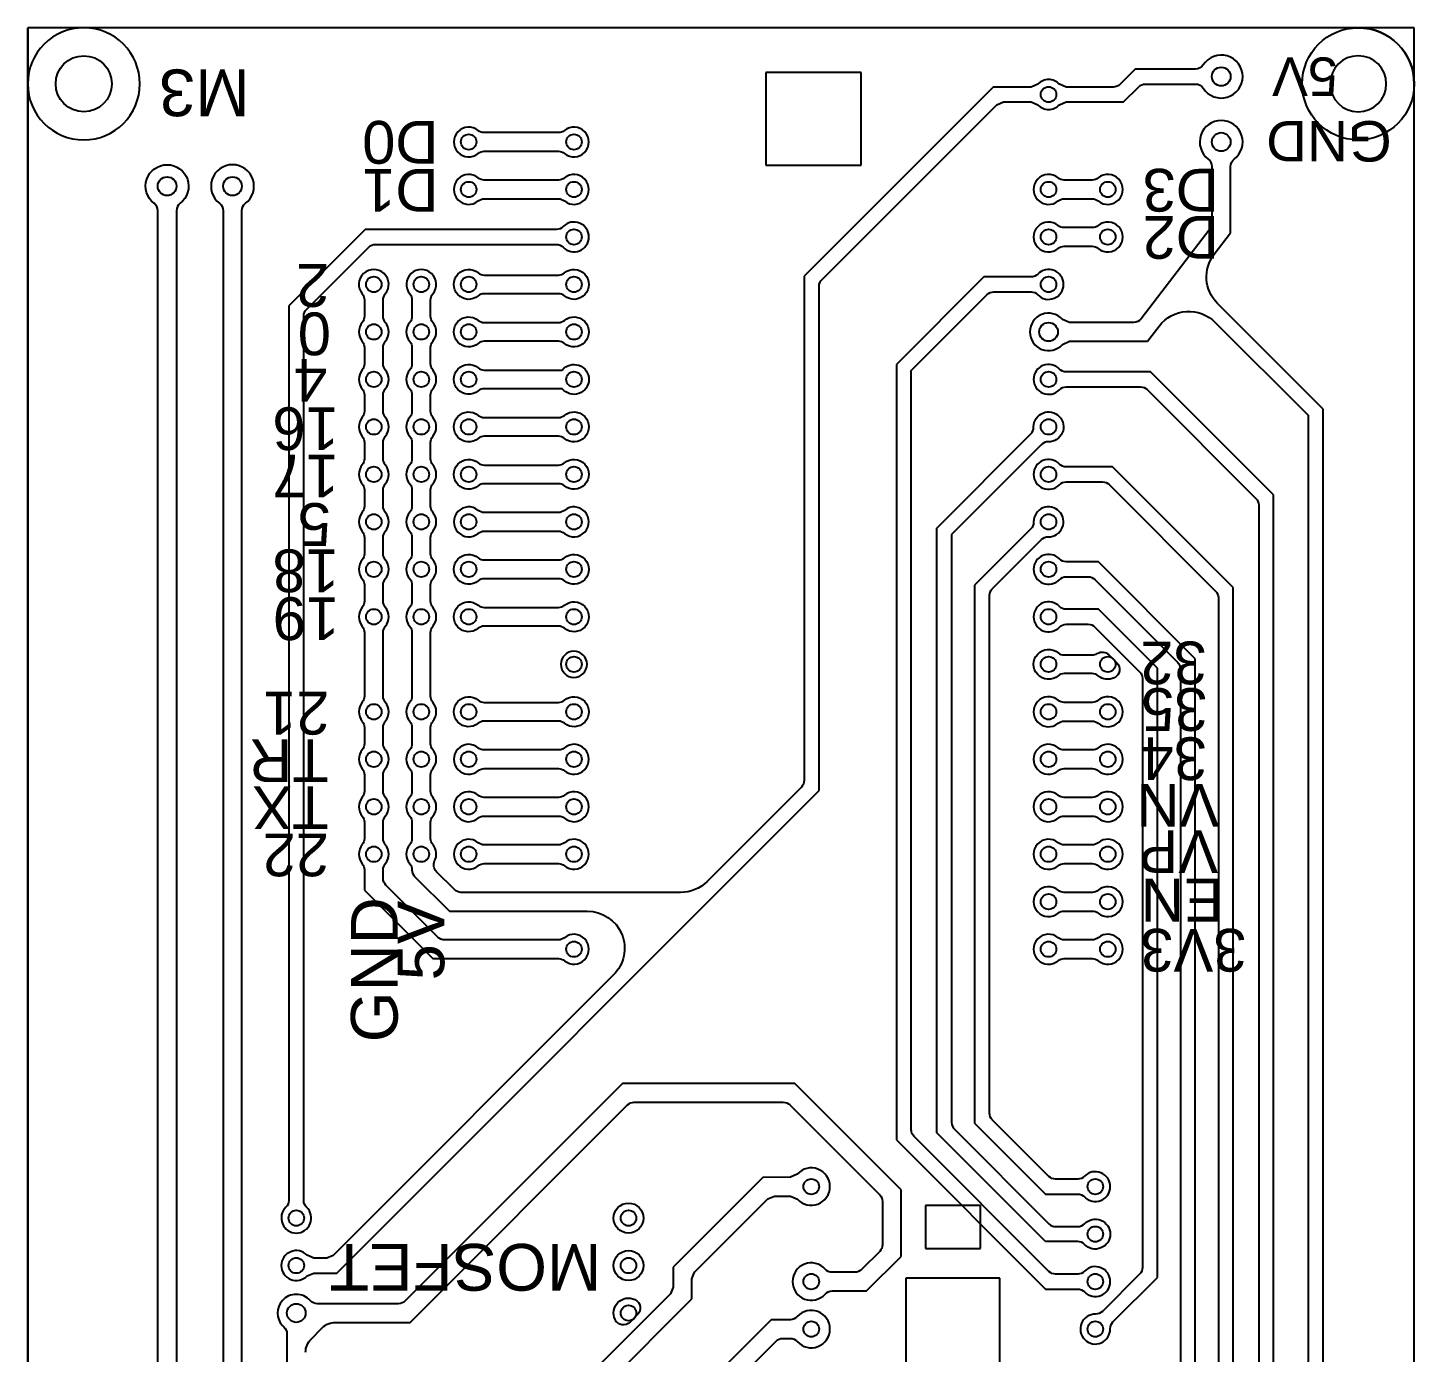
# Model space of a CAD drawing. Extents: x -87 to 75, y -128 to -16.
# Drawn here: x -86.6 to -12.4, y -86.9 to -16 of the extents above; entities that cross this region are included whole.
import ezdxf

# ---------------------------------------------------------------- set-up
doc = ezdxf.new("R2010")
doc.units = 0
for name, color, linetype in [('MOSFET', 7, 'CONTINUOUS'), ('MOSFET$MASK', 7, 'CONTINUOUS'), ('MOSFET$TRACES', 7, 'CONTINUOUS')]:
    doc.layers.add(name, color=color, linetype=linetype)
doc.styles.add('DEFAULT', font='arial.ttf')

msp = doc.modelspace()

# ---------------------------------------------------------------- linework, layer by layer
at = {"layer": 'MOSFET'}
for p, q in [((-86.6, -111), (-86.6, -16)), ((-12.4, -16), (-86.6, -16)), ((-86.6, -16), (-86.6, -111)), ((-15.4, -16), (-83.6, -16)), ((-12.4, -111), (-12.4, -16)), ((-86.6, -19), (-86.6, -108)), ((-12.4, -108), (-12.4, -19))]:
    msp.add_line(p, q, dxfattribs=at)
at = {"layer": 'MOSFET', "extrusion": (0, 0, -1)}
msp.add_circle((83.6, -19), 3, dxfattribs=at)
at = {"layer": 'MOSFET'}
msp.add_circle((-15.4, -19), 3, dxfattribs=at)
for centre, start, end in [((-83.6, -19), 90, 180), ((-15.4, -19), 0, 90)]:
    msp.add_arc(centre, 3, start, end, dxfattribs=at)
at = {"layer": 'MOSFET$MASK'}
for p, q in [((-42.003, -18.402), (-47.101, -18.402)), ((-47.101, -18.402), (-47.101, -23.355)), ((-42.003, -23.355), (-42.003, -18.402)), ((-47.101, -23.355), (-42.003, -23.355)), ((-35.615, -79.004), (-38.563, -79.004)), ((-38.563, -79.004), (-38.563, -81.297)), ((-35.615, -81.297), (-35.615, -79.004)), ((-38.563, -81.297), (-35.615, -81.297)), ((-34.576, -82.896), (-39.602, -82.896)), ((-39.602, -82.896), (-39.602, -89.489)), ((-34.576, -89.489), (-34.576, -82.896))]:
    msp.add_line(p, q, dxfattribs=at)
at = {"layer": 'MOSFET$TRACES'}
for p, q in [((-27.329, -18.21), (-28.142, -19.024)), ((-24.114, -18.21), (-27.329, -18.21)), ((-34.93, -19.17), (-45.053, -29.293)), ((-32.908, -19.17), (-34.93, -19.17)), ((-32.547, -19.016), (-32.908, -19.17)), ((-31.032, -19.17), (-31.393, -19.016)), ((-28.496, -19.17), (-31.032, -19.17)), ((-27.957, -19.97), (-27.144, -19.156)), ((-26.79, -19.01), (-24.114, -19.01)), ((-34.745, -20.116), (-34.391, -19.97)), ((-34.391, -19.97), (-32.908, -19.97)), ((-32.908, -19.97), (-32.547, -20.124)), ((-31.393, -20.124), (-31.032, -19.97)), ((-31.032, -19.97), (-27.957, -19.97)), ((-44.105, -29.476), (-34.745, -20.116)), ((-58.201, -21.61), (-62.169, -21.61)), ((-62.169, -22.61), (-58.201, -22.61)), ((-23.231, -23.422), (-23.231, -26.469)), ((-22.231, -26.979), (-22.231, -23.422)), ((-58.201, -24.15), (-62.169, -24.15)), ((-29.631, -24.15), (-31.139, -24.15)), ((-62.169, -25.15), (-58.201, -25.15)), ((-31.139, -25.15), (-29.631, -25.15)), ((-79.642, -97.33), (-79.642, -25.787)), ((-78.642, -25.787), (-78.642, -97.336)), ((-76.142, -25.787), (-76.142, -31)), ((-75.142, -31), (-75.142, -25.787)), ((-29.631, -26.69), (-31.139, -26.69)), ((-23.231, -26.469), (-23.334, -26.774)), ((-68.537, -26.79), (-72.629, -30.882)), ((-58.308, -26.79), (-68.537, -26.79)), ((-23.334, -26.774), (-27.018, -31.574)), ((-23.103, -28.115), (-22.231, -26.979)), ((-71.683, -31.067), (-68.352, -27.736)), ((-67.998, -27.59), (-58.308, -27.59)), ((-31.139, -27.69), (-29.631, -27.69)), ((-62.169, -29.23), (-58.201, -29.23)), ((-45.053, -29.293), (-45.053, -56.264)), ((-35.438, -29.33), (-40.117, -34.009)), ((-32.908, -29.33), (-35.438, -29.33)), ((-58.201, -30.23), (-62.169, -30.23)), ((-44.251, -56.801), (-44.251, -29.83)), ((-39.317, -34.341), (-35.253, -30.276)), ((-34.899, -30.13), (-32.908, -30.13)), ((-76.142, -31), (-76.142, -97.333)), ((-75.142, -97.333), (-75.142, -31)), ((-72.629, -30.882), (-72.629, -78.735)), ((-68.58, -30.561), (-68.58, -31.439)), ((-67.58, -31.439), (-67.58, -30.561)), ((-66.04, -30.561), (-66.04, -31.439)), ((-65.04, -31.439), (-65.04, -30.561)), ((-17.28, -36.397), (-22.93, -30.747)), ((-71.829, -78.735), (-71.829, -31.421)), ((-62.169, -31.77), (-58.201, -31.77)), ((-30.852, -31.77), (-31.225, -31.603)), ((-27.415, -31.77), (-30.852, -31.77)), ((-23.05, -31.759), (-18.08, -36.728)), ((-26.675, -32.77), (-26.05, -31.955)), ((-68.58, -33.101), (-68.58, -33.979)), ((-67.58, -33.979), (-67.58, -33.101)), ((-66.04, -33.101), (-66.04, -33.979)), ((-65.04, -33.979), (-65.04, -33.101)), ((-58.201, -32.77), (-62.169, -32.77)), ((-31.225, -32.937), (-30.852, -32.77)), ((-30.852, -32.77), (-26.675, -32.77)), ((-40.117, -34.009), (-40.117, -75.489)), ((-62.169, -34.31), (-57.995, -34.31)), ((-39.317, -74.95), (-39.317, -34.341)), ((-26.51, -34.41), (-31.032, -34.41)), ((-19.926, -40.994), (-26.51, -34.41)), ((-57.995, -35.31), (-62.169, -35.31)), ((-31.032, -35.21), (-27.049, -35.21)), ((-26.695, -35.356), (-20.873, -41.179)), ((-68.58, -35.641), (-68.58, -36.519)), ((-67.58, -36.519), (-67.58, -35.641)), ((-66.04, -35.641), (-66.04, -36.519)), ((-65.04, -36.519), (-65.04, -35.641)), ((-62.169, -36.85), (-58.201, -36.85)), ((-18.08, -36.728), (-18.08, -101.272)), ((-17.28, -101.604), (-17.28, -36.397)), ((-37.958, -42.772), (-32.916, -37.73)), ((-68.58, -38.181), (-68.58, -39.059)), ((-67.58, -39.059), (-67.58, -38.181)), ((-66.04, -38.181), (-66.04, -39.059)), ((-65.04, -39.059), (-65.04, -38.181)), ((-58.201, -37.85), (-62.169, -37.85)), ((-32.351, -38.296), (-37.158, -43.104)), ((-62.169, -39.39), (-58.201, -39.39)), ((-28.542, -39.49), (-31.032, -39.49)), ((-22.085, -45.947), (-28.542, -39.49)), ((-68.58, -40.721), (-68.58, -41.599)), ((-67.58, -41.599), (-67.58, -40.721)), ((-66.04, -40.721), (-66.04, -41.599)), ((-65.04, -41.599), (-65.04, -40.721)), ((-58.201, -40.39), (-62.169, -40.39)), ((-31.032, -40.29), (-29.081, -40.29)), ((-28.727, -40.436), (-23.032, -46.132)), ((-20.726, -41.533), (-20.726, -93.238)), ((-19.926, -93.777), (-19.926, -40.994)), ((-58.201, -41.93), (-62.169, -41.93)), ((-62.169, -42.93), (-58.201, -42.93)), ((-37.958, -75.108), (-37.958, -42.772)), ((-32.916, -42.811), (-35.926, -45.82)), ((-68.58, -43.261), (-68.58, -44.139)), ((-67.58, -44.139), (-67.58, -43.261)), ((-66.04, -43.261), (-66.04, -44.139)), ((-65.04, -44.139), (-65.04, -43.261)), ((-37.158, -43.104), (-37.158, -74.569)), ((-34.98, -46.005), (-32.351, -43.376)), ((-62.169, -44.47), (-58.201, -44.47)), ((-29.304, -44.57), (-31.032, -44.57)), ((-24.117, -49.757), (-29.304, -44.57)), ((-68.58, -45.801), (-68.58, -46.679)), ((-67.58, -46.679), (-67.58, -45.801)), ((-66.04, -45.801), (-66.04, -46.679)), ((-65.04, -46.679), (-65.04, -45.801)), ((-58.201, -45.47), (-62.169, -45.47)), ((-35.926, -45.82), (-35.926, -74.6)), ((-31.032, -45.37), (-29.843, -45.37)), ((-29.489, -45.516), (-25.064, -49.942)), ((-22.085, -90.348), (-22.085, -45.947)), ((-35.126, -74.061), (-35.126, -46.359)), ((-22.885, -46.486), (-22.885, -89.809)), ((-62.169, -47.01), (-58.201, -47.01)), ((-29.304, -47.11), (-31.032, -47.11)), ((-26.149, -50.265), (-29.304, -47.11)), ((-58.201, -48.01), (-62.169, -48.01)), ((-31.032, -47.91), (-29.843, -47.91)), ((-29.489, -48.056), (-27.096, -50.45)), ((-68.58, -48.341), (-68.58, -51.759)), ((-67.58, -51.759), (-67.58, -48.341)), ((-66.04, -48.341), (-66.04, -51.759)), ((-65.04, -51.759), (-65.04, -48.341)), ((-31.139, -49.55), (-29.631, -49.55)), ((-28.743, -49.542), (-28.317, -49.967)), ((-26.149, -82.855), (-26.149, -50.265)), ((-24.917, -50.296), (-24.917, -87.904)), ((-24.117, -88.443), (-24.117, -49.757)), ((-29.631, -50.55), (-31.139, -50.55)), ((-26.949, -50.804), (-26.949, -82.316)), ((-62.169, -52.09), (-58.201, -52.09)), ((-29.631, -52.09), (-31.139, -52.09)), ((-68.58, -53.421), (-68.58, -54.299)), ((-67.58, -54.299), (-67.58, -53.421)), ((-66.04, -53.421), (-66.04, -54.299)), ((-65.04, -54.299), (-65.04, -53.421)), ((-58.201, -53.09), (-62.169, -53.09)), ((-31.139, -53.09), (-29.631, -53.09)), ((-58.201, -54.63), (-62.169, -54.63)), ((-29.631, -54.63), (-31.139, -54.63)), ((-62.169, -55.63), (-58.201, -55.63)), ((-31.139, -55.63), (-29.631, -55.63)), ((-68.58, -55.961), (-68.58, -56.839)), ((-67.58, -56.839), (-67.58, -55.961)), ((-66.04, -55.961), (-66.04, -56.839)), ((-65.04, -56.839), (-65.04, -55.961)), ((-70.063, -82.613), (-44.251, -56.801)), ((-45.199, -56.618), (-50.246, -61.664)), ((-58.201, -57.17), (-62.169, -57.17)), ((-29.631, -57.17), (-31.139, -57.17)), ((-68.58, -58.501), (-68.58, -59.379)), ((-67.58, -59.379), (-67.58, -58.501)), ((-66.04, -58.501), (-66.04, -59.379)), ((-65.04, -59.379), (-65.04, -58.501)), ((-62.169, -58.17), (-58.201, -58.17)), ((-31.139, -58.17), (-29.631, -58.17)), ((-58.201, -59.71), (-62.169, -59.71)), ((-29.631, -59.71), (-31.139, -59.71)), ((-62.169, -60.71), (-58.201, -60.71)), ((-31.139, -60.71), (-29.631, -60.71)), ((-68.58, -61.041), (-68.58, -62.127)), ((-67.58, -61.506), (-67.58, -61.041)), ((-65.894, -61.394), (-64.037, -63.25)), ((-63.769, -62.104), (-64.73, -61.143)), ((-68.58, -62.127), (-64.917, -65.79)), ((-64.649, -64.644), (-67.434, -61.859)), ((-51.66, -62.25), (-63.416, -62.25)), ((-29.631, -62.25), (-31.139, -62.25)), ((-64.037, -63.25), (-56.66, -63.25)), ((-31.139, -63.25), (-29.631, -63.25)), ((-58.201, -64.79), (-64.296, -64.79)), ((-29.631, -64.79), (-31.139, -64.79)), ((-64.917, -65.79), (-58.201, -65.79)), ((-31.139, -65.79), (-29.631, -65.79)), ((-55.246, -66.664), (-70.248, -81.667)), ((-54.766, -72.472), (-66.4, -84.107)), ((-45.549, -72.472), (-54.766, -72.472)), ((-39.861, -78.161), (-45.549, -72.472)), ((-66.132, -85.253), (-54.498, -73.619)), ((-54.144, -73.472), (-46.17, -73.472)), ((-45.817, -73.619), (-41.007, -78.429)), ((-37.012, -74.923), (-31.951, -79.984)), ((-35.926, -74.6), (-32.136, -78.39)), ((-31.951, -77.444), (-34.98, -74.415)), ((-40.117, -75.489), (-32.136, -83.47)), ((-31.951, -82.524), (-39.171, -75.304)), ((-32.136, -80.93), (-37.958, -75.108)), ((-47.258, -77.494), (-52.058, -82.293)), ((-45.789, -77.492), (-47.258, -77.494)), ((-45.416, -77.325), (-45.789, -77.492)), ((-30.408, -77.59), (-31.597, -77.59)), ((-50.911, -82.561), (-46.99, -78.64)), ((-46.99, -78.64), (-46.637, -78.493)), ((-46.637, -78.493), (-45.787, -78.492)), ((-45.787, -78.492), (-45.414, -78.658)), ((-39.861, -81.725), (-39.861, -78.161)), ((-32.136, -78.39), (-30.408, -78.39)), ((-40.861, -78.782), (-40.861, -81.103)), ((-31.597, -80.13), (-30.408, -80.13)), ((-41.007, -81.457), (-41.974, -82.424)), ((-30.408, -80.93), (-32.136, -80.93)), ((-71.291, -81.813), (-71.652, -81.659)), ((-70.602, -81.813), (-71.291, -81.813)), ((-70.248, -81.667), (-70.602, -81.813)), ((-52.058, -82.293), (-52.057, -83.367)), ((-41.706, -83.57), (-39.861, -81.725)), ((-71.652, -82.767), (-71.291, -82.613)), ((-71.291, -82.613), (-70.063, -82.613)), ((-51.057, -82.915), (-50.911, -82.561)), ((-51.056, -83.988), (-51.057, -82.915)), ((-42.327, -82.57), (-43.552, -82.57)), ((-30.408, -82.67), (-31.597, -82.67)), ((-27.096, -82.67), (-29.09, -84.664)), ((-28.524, -85.23), (-26.149, -82.855)), ((-52.203, -83.721), (-63.839, -95.357)), ((-52.057, -83.367), (-52.203, -83.721)), ((-43.552, -83.57), (-41.706, -83.57)), ((-32.136, -83.47), (-30.408, -83.47)), ((-66.754, -84.253), (-71.111, -84.253)), ((-62.693, -95.625), (-51.056, -83.988)), ((-70.132, -85.253), (-66.132, -85.253)), ((-53.966, -84.836), (-54.366, -85.236)), ((-46.817, -85.11), (-50.488, -88.781)), ((-45.788, -85.11), (-46.817, -85.11)), ((-72.974, -85.42), (-72.896, -85.498)), ((-72.729, -85.871), (-72.729, -87.96)), ((-71.436, -86.143), (-70.839, -85.546)), ((-49.488, -89.195), (-46.549, -86.257)), ((-46.196, -86.11), (-45.788, -86.11))]:
    msp.add_line(p, q, dxfattribs=at)
for centre, radius in [((-83.6, -19), 1.5), ((-22.731, -18.61), 0.5), ((-31.97, -19.57), 0.415), ((-63, -22.11), 0.415), ((-57.37, -22.11), 0.415), ((-22.731, -22.11), 0.5), ((-79.142, -24.475), 0.5), ((-75.642, -24.475), 0.5), ((-63, -24.65), 0.415), ((-57.37, -24.65), 0.415), ((-31.97, -24.65), 0.415), ((-28.8, -24.65), 0.415), ((-57.37, -27.19), 0.415), ((-31.97, -27.19), 0.415), ((-28.8, -27.19), 0.415), ((-68.08, -29.73), 0.415), ((-65.54, -29.73), 0.415), ((-63, -29.73), 0.415), ((-57.37, -29.73), 0.415), ((-31.97, -29.73), 0.415), ((-68.08, -32.27), 0.415), ((-65.54, -32.27), 0.415), ((-63, -32.27), 0.415), ((-57.37, -32.27), 0.415), ((-31.97, -32.27), 0.5), ((-68.08, -34.81), 0.415), ((-65.54, -34.81), 0.415), ((-63, -34.81), 0.415), ((-57.37, -34.81), 0.415), ((-31.97, -34.81), 0.415), ((-68.08, -37.35), 0.415), ((-65.54, -37.35), 0.415), ((-63, -37.35), 0.415), ((-57.37, -37.35), 0.415), ((-31.97, -37.35), 0.415), ((-68.08, -39.89), 0.415), ((-65.54, -39.89), 0.415), ((-63, -39.89), 0.415), ((-57.37, -39.89), 0.415), ((-31.97, -39.89), 0.415), ((-68.08, -42.43), 0.415), ((-65.54, -42.43), 0.415), ((-63, -42.43), 0.415), ((-57.37, -42.43), 0.415), ((-31.97, -42.43), 0.415), ((-68.08, -44.97), 0.415), ((-65.54, -44.97), 0.415), ((-63, -44.97), 0.415), ((-57.37, -44.97), 0.415), ((-31.97, -44.97), 0.415), ((-68.08, -47.51), 0.415), ((-65.54, -47.51), 0.415), ((-63, -47.51), 0.415), ((-57.37, -47.51), 0.415), ((-31.97, -47.51), 0.415), ((-57.37, -50.05), 0.415), ((-57.37, -50.05), 0.415), ((-31.97, -50.05), 0.415), ((-28.8, -50.05), 0.415), ((-68.08, -52.59), 0.415), ((-65.54, -52.59), 0.415), ((-63, -52.59), 0.415), ((-57.37, -52.59), 0.415), ((-31.97, -52.59), 0.415), ((-28.8, -52.59), 0.415), ((-68.08, -55.13), 0.415), ((-65.54, -55.13), 0.415), ((-63, -55.13), 0.415), ((-57.37, -55.13), 0.415), ((-31.97, -55.13), 0.415), ((-28.8, -55.13), 0.415), ((-68.08, -57.67), 0.415), ((-65.54, -57.67), 0.415), ((-63, -57.67), 0.415), ((-57.37, -57.67), 0.415), ((-31.97, -57.67), 0.415), ((-28.8, -57.67), 0.415), ((-68.08, -60.21), 0.415), ((-65.54, -60.21), 0.415), ((-63, -60.21), 0.415), ((-57.37, -60.21), 0.415), ((-31.97, -60.21), 0.415), ((-28.8, -60.21), 0.415), ((-31.97, -62.75), 0.415), ((-28.8, -62.75), 0.415), ((-57.37, -65.29), 0.415), ((-31.97, -65.29), 0.415), ((-28.8, -65.29), 0.415), ((-44.67, -77.99), 0.415), ((-29.47, -77.99), 0.415), ((-72.229, -79.673), 0.415), ((-54.449, -79.673), 0.8), ((-54.449, -79.673), 0.415), ((-29.47, -80.53), 0.415), ((-54.449, -82.213), 0.8), ((-72.229, -82.213), 0.415), ((-54.449, -82.213), 0.415), ((-44.67, -83.07), 0.415), ((-29.47, -83.07), 0.415), ((-72.229, -84.753), 0.5), ((-54.449, -84.753), 0.415), ((-44.67, -85.61), 0.415), ((-29.47, -85.61), 0.415)]:
    msp.add_circle(centre, radius, dxfattribs=at)
at = {"layer": 'MOSFET$TRACES', "extrusion": (0, 0, -1)}
for centre, radius in [((15.4, -19), 1.5), ((57.37, -50.05), 0.7)]:
    msp.add_circle(centre, radius, dxfattribs=at)
at = {"layer": 'MOSFET$TRACES'}
for centre, radius, start, end in [((-22.731, -18.61), 1.15, 213.05573, 146.94427), ((-31.97, -19.57), 0.8, 43.81306, 136.18694), ((-31.97, -19.57), 0.8, 223.81306, 316.18694), ((-63, -22.11), 0.8, 50.28486, 309.71514), ((-57.37, -22.11), 0.8, 230.28486, 129.71514), ((-22.731, -22.11), 1.15, 307.3052, 232.6948), ((-75.642, -24.475), 1.15, 307.3052, 232.6948), ((-63, -24.65), 0.8, 50.28486, 309.71514), ((-57.37, -24.65), 0.8, 230.28486, 129.71514), ((-31.97, -24.65), 0.8, 50.28486, 309.71514), ((-28.8, -24.65), 0.8, 230.28486, 129.71514), ((-80.135, -25.784), 0.493, 359.60261, 53.09219), ((-78.142, -25.787), 0.5, 127.3052, 180), ((-57.37, -27.19), 0.8, 223.81306, 136.18694), ((-31.97, -27.19), 0.8, 50.28486, 309.71514), ((-28.8, -27.19), 0.8, 230.28486, 129.71514), ((-68.08, -29.73), 0.8, 320.28486, 219.71514), ((-65.54, -29.73), 0.8, 320.28486, 219.71514), ((-31.97, -29.73), 0.8, 223.81306, 136.18694), ((-62.169, -28.73), 0.5, 230.28486, 270), ((-58.201, -28.73), 0.5, 270, 309.71514), ((-62.169, -30.73), 0.5, 90, 129.71514), ((-58.201, -30.73), 0.5, 50.28486, 90), ((-68.08, -32.27), 0.8, 140.28486, 219.71514), ((-68.08, -32.27), 0.8, 320.28486, 39.71514), ((-65.54, -32.27), 0.8, 140.28486, 219.71514), ((-65.54, -32.27), 0.8, 320.28486, 39.71514), ((-62.169, -31.27), 0.5, 230.28486, 270), ((-58.201, -31.27), 0.5, 270, 309.71514), ((-31.97, -32.27), 1, 41.81031, 180), ((-31.97, -32.27), 1, 180, 318.18969), ((-62.169, -33.27), 0.5, 90, 129.71514), ((-58.201, -33.27), 0.5, 50.28486, 90), ((-31.97, -34.81), 0.8, 43.81306, 180), ((-68.08, -34.81), 0.8, 140.28486, 219.71514), ((-68.08, -34.81), 0.8, 320.28486, 39.71514), ((-65.54, -34.81), 0.8, 140.28486, 219.71514), ((-65.54, -34.81), 0.8, 320.28486, 39.71514), ((-62.169, -33.81), 0.5, 230.28486, 270), ((-31.97, -34.81), 0.8, 180, 316.18694), ((-62.169, -35.81), 0.5, 90, 129.71514), ((-68.08, -37.35), 0.8, 140.28486, 219.71514), ((-68.08, -37.35), 0.8, 320.28486, 39.71514), ((-65.54, -37.35), 0.8, 140.28486, 219.71514), ((-65.54, -37.35), 0.8, 320.28486, 39.71514), ((-62.169, -36.35), 0.5, 230.28486, 270), ((-58.201, -36.35), 0.5, 270, 309.71514), ((-33.27, -37.377), 0.5, 315, 1.18694), ((-62.169, -38.35), 0.5, 90, 129.71514), ((-58.201, -38.35), 0.5, 50.28486, 90), ((-31.997, -38.65), 0.5, 88.81306, 135), ((-62.169, -38.89), 0.5, 230.28486, 270), ((-58.201, -38.89), 0.5, 270, 309.71514), ((-31.97, -39.89), 0.8, 43.81306, 316.18694), ((-68.08, -39.89), 0.8, 140.28486, 219.71514), ((-68.08, -39.89), 0.8, 320.28486, 39.71514), ((-65.54, -39.89), 0.8, 140.28486, 219.71514), ((-65.54, -39.89), 0.8, 320.28486, 39.71514), ((-62.169, -40.89), 0.5, 90, 129.71514), ((-58.201, -40.89), 0.5, 50.28486, 90), ((-68.08, -42.43), 0.8, 140.28486, 219.71514), ((-68.08, -42.43), 0.8, 320.28486, 39.71514), ((-65.54, -42.43), 0.8, 140.28486, 219.71514), ((-65.54, -42.43), 0.8, 320.28486, 39.71514), ((-63, -42.43), 0.8, 50.28486, 309.71514), ((-57.37, -42.43), 0.8, 230.28486, 129.71514), ((-31.97, -42.43), 0.8, 268.81306, 180), ((-31.97, -42.43), 0.8, 180, 181.18694), ((-68.08, -44.97), 0.8, 140.28486, 219.71514), ((-68.08, -44.97), 0.8, 320.28486, 39.71514), ((-65.54, -44.97), 0.8, 140.28486, 219.71514), ((-65.54, -44.97), 0.8, 320.28486, 39.71514), ((-62.169, -43.97), 0.5, 230.28486, 270), ((-58.201, -43.97), 0.5, 270, 309.71514), ((-31.97, -44.97), 0.8, 43.81306, 316.18694), ((-62.169, -45.97), 0.5, 90, 129.71514), ((-58.201, -45.97), 0.5, 50.28486, 90), ((-31.97, -47.51), 0.8, 43.81306, 180), ((-68.08, -47.51), 0.8, 140.28486, 219.71514), ((-68.08, -47.51), 0.8, 320.28486, 39.71514), ((-65.54, -47.51), 0.8, 140.28486, 219.71514), ((-65.54, -47.51), 0.8, 320.28486, 39.71514), ((-62.169, -46.51), 0.5, 230.28486, 270), ((-58.201, -46.51), 0.5, 270, 309.71514), ((-62.169, -48.51), 0.5, 90, 129.71514), ((-58.201, -48.51), 0.5, 50.28486, 90), ((-31.97, -47.51), 0.8, 180, 316.18694), ((-31.139, -49.05), 0.5, 230.28486, 270), ((-29.631, -49.05), 0.5, 270, 302.30625), ((-31.139, -51.05), 0.5, 90, 129.71514), ((-29.631, -51.05), 0.5, 50.28486, 90), ((-31.97, -52.59), 0.8, 50.28486, 309.71514), ((-28.8, -52.59), 0.8, 230.28486, 129.71514), ((-68.08, -52.59), 0.8, 140.28486, 219.71514), ((-68.08, -52.59), 0.8, 320.28486, 39.71514), ((-65.54, -52.59), 0.8, 140.28486, 219.71514), ((-65.54, -52.59), 0.8, 320.28486, 39.71514), ((-62.169, -51.59), 0.5, 230.28486, 270), ((-58.201, -51.59), 0.5, 270, 309.71514), ((-62.169, -53.59), 0.5, 90, 129.71514), ((-58.201, -53.59), 0.5, 50.28486, 90), ((-68.08, -55.13), 0.8, 140.28486, 219.71514), ((-68.08, -55.13), 0.8, 320.28486, 39.71514), ((-65.54, -55.13), 0.8, 140.28486, 219.71514), ((-65.54, -55.13), 0.8, 320.28486, 39.71514), ((-63, -55.13), 0.8, 50.28486, 309.71514), ((-57.37, -55.13), 0.8, 230.28486, 129.71514), ((-31.97, -55.13), 0.8, 50.28486, 309.71514), ((-28.8, -55.13), 0.8, 230.28486, 129.71514), ((-63, -57.67), 0.8, 50.28486, 309.71514), ((-57.37, -57.67), 0.8, 230.28486, 129.71514), ((-31.97, -57.67), 0.8, 50.28486, 309.71514), ((-28.8, -57.67), 0.8, 230.28486, 129.71514), ((-68.08, -57.67), 0.8, 140.28486, 219.71514), ((-68.08, -57.67), 0.8, 320.28486, 39.71514), ((-65.54, -57.67), 0.8, 140.28486, 219.71514), ((-65.54, -57.67), 0.8, 320.28486, 39.71514), ((-68.08, -60.21), 0.8, 140.28486, 219.71514), ((-68.08, -60.21), 0.8, 320.28486, 39.71514), ((-65.54, -60.21), 0.8, 140.28486, 219.69534), ((-65.54, -60.21), 0.8, 333.52555, 39.71514), ((-63, -60.21), 0.8, 50.28486, 309.71514), ((-57.37, -60.21), 0.8, 230.28486, 129.71514), ((-31.97, -60.21), 0.8, 50.28486, 309.71514), ((-28.8, -60.21), 0.8, 230.28486, 129.71514), ((-65.539, -61.039), 0.501, 180.07938, 225), ((-31.97, -62.75), 0.8, 50.28486, 309.71514), ((-28.8, -62.75), 0.8, 230.28486, 129.71514), ((-57.37, -65.29), 0.8, 230.28486, 129.71514), ((-31.97, -65.29), 0.8, 50.28486, 309.71514), ((-28.8, -65.29), 0.8, 230.28486, 129.71514), ((-36.658, -74.569), 0.5, 180, 225), ((-44.67, -77.99), 1, 221.89998, 138.27935), ((-29.47, -77.99), 0.8, 223.81306, 136.18694), ((-72.229, -79.673), 0.8, 133.81306, 46.18694), ((-31.597, -79.63), 0.5, 225, 270), ((-30.408, -79.63), 0.5, 270, 316.18694), ((-72.229, -82.213), 0.8, 43.81306, 316.18694), ((-30.408, -81.43), 0.5, 43.81306, 90), ((-44.67, -83.07), 1, 41.81031, 318.18969), ((-29.47, -83.07), 0.8, 223.81306, 136.18694), ((-72.229, -84.753), 1, 41.81031, 138.18969), ((-72.229, -84.753), 1, 138.18969, 221.81031), ((-44.67, -85.61), 1, 221.81031, 138.18969), ((-29.47, -85.61), 0.8, 88.81306, 1.18694)]:
    msp.add_arc(centre, radius, start, end, dxfattribs=at)
at = {"layer": 'MOSFET$TRACES', "extrusion": (0, 0, -1)}
for centre, radius, start, end in [((24.114, -17.71), 0.5, 213.05573, 270), ((28.496, -18.67), 0.5, 225, 270), ((26.79, -19.51), 0.5, 45, 90), ((24.114, -19.51), 0.5, 90, 146.94427), ((62.169, -21.11), 0.5, 270, 309.71514), ((58.201, -21.11), 0.5, 230.28486, 270), ((62.169, -23.11), 0.5, 50.28486, 90), ((58.201, -23.11), 0.5, 90, 129.71514), ((79.142, -24.475), 1.15, 307.3052, 232.6948), ((23.731, -23.422), 0.5, 127.3052, 180), ((21.731, -23.422), 0.5, 0, 52.6948), ((62.169, -23.65), 0.5, 270, 309.71514), ((58.201, -23.65), 0.5, 230.28486, 270), ((31.139, -23.65), 0.5, 270, 309.71514), ((29.631, -23.65), 0.5, 230.28486, 270), ((62.169, -25.65), 0.5, 50.28486, 90), ((58.201, -25.65), 0.5, 90, 129.71514), ((31.139, -25.65), 0.5, 50.28486, 90), ((29.631, -25.65), 0.5, 90, 129.71514), ((76.642, -25.787), 0.5, 127.3052, 180), ((74.643, -25.787), 0.5, 359.97363, 52.72117), ((58.308, -26.29), 0.5, 223.81306, 270), ((31.139, -26.19), 0.5, 270, 309.71514), ((29.631, -26.19), 0.5, 230.28486, 270), ((67.998, -28.09), 0.5, 45, 90), ((58.308, -28.09), 0.5, 90, 136.18694), ((31.139, -28.19), 0.5, 50.28486, 90), ((29.631, -28.19), 0.5, 90, 129.71514), ((21.516, -29.332), 2, 315, 37.50414), ((63, -29.73), 0.8, 230.28486, 129.71514), ((57.37, -29.73), 0.8, 50.28486, 309.71514), ((43.751, -29.83), 0.5, 360, 45), ((32.908, -28.83), 0.5, 223.81306, 270), ((69.08, -30.561), 0.5, 140.28486, 180), ((67.08, -30.561), 0.5, 360, 39.71514), ((66.54, -30.561), 0.5, 140.28486, 180), ((64.54, -30.561), 0.5, 360, 39.71514), ((34.899, -30.63), 0.5, 45, 90), ((32.908, -30.63), 0.5, 90, 136.18694), ((71.329, -31.421), 0.5, 360, 45), ((24.464, -33.173), 2, 37.50414, 135), ((69.08, -31.439), 0.5, 180, 219.71514), ((67.08, -31.439), 0.5, 320.28486, 360), ((66.54, -31.439), 0.5, 180, 219.71514), ((64.54, -31.439), 0.5, 320.28486, 360), ((63, -32.27), 0.8, 230.28486, 129.71514), ((57.37, -32.27), 0.8, 50.28486, 309.71514), ((27.407, -31.286), 0.484, 216.56293, 270.94121), ((69.08, -33.101), 0.5, 140.28486, 180), ((67.08, -33.101), 0.5, 360, 39.71514), ((66.54, -33.101), 0.5, 140.28486, 180), ((64.54, -33.101), 0.5, 360, 39.71514), ((69.08, -33.979), 0.5, 180, 219.71514), ((67.08, -33.979), 0.5, 320.28486, 360), ((66.54, -33.979), 0.5, 180, 219.71514), ((64.54, -33.979), 0.5, 320.28486, 360), ((63, -34.81), 0.8, 230.28486, 129.71514), ((57.37, -34.81), 0.8, 38.68219, 321.31781), ((31.032, -33.91), 0.5, 270, 316.18694), ((69.08, -35.641), 0.5, 140.28486, 180), ((67.08, -35.641), 0.5, 360, 39.71514), ((66.54, -35.641), 0.5, 140.28486, 180), ((64.54, -35.641), 0.5, 360, 39.71514), ((31.032, -35.71), 0.5, 43.81306, 90), ((27.049, -35.71), 0.5, 90, 135), ((69.08, -36.519), 0.5, 180, 219.71514), ((67.08, -36.519), 0.5, 320.28486, 0), ((66.54, -36.519), 0.5, 180, 219.71514), ((64.54, -36.519), 0.5, 320.28486, 360), ((63, -37.35), 0.8, 230.28486, 129.71514), ((57.37, -37.35), 0.8, 50.28486, 309.71514), ((31.97, -37.35), 0.8, 360, 271.18694), ((31.97, -37.35), 0.8, 358.81306, 0), ((69.08, -38.181), 0.5, 140.28486, 180), ((67.08, -38.181), 0.5, 360, 39.71514), ((66.54, -38.181), 0.5, 140.28486, 180), ((64.54, -38.181), 0.5, 0, 39.71514), ((69.08, -39.059), 0.5, 180, 219.71514), ((67.08, -39.059), 0.5, 320.28486, 360), ((66.54, -39.059), 0.5, 180, 219.71514), ((64.54, -39.059), 0.5, 320.28486, 0), ((63, -39.89), 0.8, 230.28486, 129.71514), ((57.37, -39.89), 0.8, 50.28486, 309.71514), ((31.032, -38.99), 0.5, 270, 316.18694), ((69.08, -40.721), 0.5, 140.28486, 180), ((67.08, -40.721), 0.5, 0, 39.71514), ((66.54, -40.721), 0.5, 140.28486, 180), ((64.54, -40.721), 0.5, 360, 39.71514), ((31.032, -40.79), 0.5, 43.81306, 90), ((29.081, -40.79), 0.5, 90, 135), ((21.226, -41.533), 0.5, 135, 180), ((69.08, -41.599), 0.5, 180, 219.71514), ((67.08, -41.599), 0.5, 320.28486, 0), ((66.54, -41.599), 0.5, 180, 219.71514), ((64.54, -41.599), 0.5, 320.28486, 0), ((62.169, -41.43), 0.5, 270, 309.71514), ((58.201, -41.43), 0.5, 230.28486, 270), ((69.08, -43.261), 0.5, 140.28486, 180), ((67.08, -43.261), 0.5, 360, 39.71514), ((66.54, -43.261), 0.5, 140.28486, 180), ((64.54, -43.261), 0.5, 360, 39.71514), ((62.169, -43.43), 0.5, 50.28486, 90), ((58.201, -43.43), 0.5, 90, 129.71514), ((33.27, -42.457), 0.5, 178.81306, 225), ((31.997, -43.73), 0.5, 45, 91.18694), ((69.08, -44.139), 0.5, 180, 219.71514), ((67.08, -44.139), 0.5, 320.28486, 360), ((66.54, -44.139), 0.5, 180, 219.71514), ((64.54, -44.139), 0.5, 320.28486, 360), ((63, -44.97), 0.8, 230.28486, 129.71514), ((57.37, -44.97), 0.8, 50.28486, 309.71514), ((31.032, -44.07), 0.5, 270, 316.18694), ((69.08, -45.801), 0.5, 140.28486, 180), ((67.08, -45.801), 0.5, 360, 39.71514), ((66.54, -45.801), 0.5, 140.28486, 180), ((64.54, -45.801), 0.5, 360, 39.71514), ((31.032, -45.87), 0.5, 43.81306, 90), ((29.843, -45.87), 0.5, 90, 135), ((69.08, -46.679), 0.5, 180, 219.71514), ((67.08, -46.679), 0.5, 320.28486, 360), ((66.54, -46.679), 0.5, 180, 219.71514), ((64.54, -46.679), 0.5, 320.28486, 0), ((63, -47.51), 0.8, 230.28486, 129.71514), ((57.37, -47.51), 0.8, 50.28486, 309.71514), ((34.626, -46.359), 0.5, 0, 45), ((23.385, -46.486), 0.5, 135, 180), ((31.032, -46.61), 0.5, 270, 316.18694), ((69.08, -48.341), 0.5, 140.28486, 180), ((67.08, -48.341), 0.5, 360, 39.71514), ((66.54, -48.341), 0.5, 140.28486, 180), ((64.54, -48.341), 0.5, 360, 39.71514), ((31.032, -48.41), 0.5, 43.81306, 90), ((29.843, -48.41), 0.5, 90, 135), ((31.97, -50.05), 0.8, 230.28486, 129.71514), ((29.096, -49.895), 0.5, 57.69375, 135), ((28.671, -50.321), 0.5, 135, 244.47122), ((27.449, -50.804), 0.5, 135, 180), ((25.417, -50.296), 0.5, 135, 180), ((28.8, -50.05), 0.8, 244.47122, 309.71514), ((69.08, -51.759), 0.5, 180, 219.71514), ((67.08, -51.759), 0.5, 320.28486, 360), ((66.54, -51.759), 0.5, 180, 219.71514), ((64.54, -51.759), 0.5, 320.28486, 360), ((63, -52.59), 0.8, 230.28486, 129.71514), ((57.37, -52.59), 0.8, 50.28486, 309.71514), ((31.139, -51.59), 0.5, 270, 309.71514), ((29.631, -51.59), 0.5, 230.28486, 270), ((69.08, -53.421), 0.5, 140.28486, 180), ((67.08, -53.421), 0.5, 360, 39.71514), ((66.54, -53.421), 0.5, 140.28486, 180), ((64.54, -53.421), 0.5, 360, 39.71514), ((31.139, -53.59), 0.5, 50.28486, 90), ((29.631, -53.59), 0.5, 90, 129.71514), ((69.08, -54.299), 0.5, 180, 219.71514), ((67.08, -54.299), 0.5, 320.28486, 360), ((66.54, -54.299), 0.5, 180, 219.71514), ((64.54, -54.299), 0.5, 320.28486, 360), ((62.169, -54.13), 0.5, 270, 309.71514), ((58.201, -54.13), 0.5, 230.28486, 270), ((31.139, -54.13), 0.5, 270, 309.71514), ((29.631, -54.13), 0.5, 230.28486, 270), ((69.08, -55.961), 0.5, 140.28486, 180), ((67.08, -55.961), 0.5, 360, 39.71514), ((66.54, -55.961), 0.5, 140.28486, 180), ((64.54, -55.961), 0.5, 0, 39.71514), ((62.169, -56.13), 0.5, 50.28486, 90), ((58.201, -56.13), 0.5, 90, 129.71514), ((31.139, -56.13), 0.5, 50.28486, 90), ((29.631, -56.13), 0.5, 90, 129.71514), ((45.553, -56.264), 0.5, 180, 225), ((69.08, -56.839), 0.5, 180, 219.71514), ((67.08, -56.839), 0.5, 320.28486, 360), ((66.54, -56.839), 0.5, 180, 219.71514), ((64.54, -56.839), 0.5, 320.28486, 0), ((62.169, -56.67), 0.5, 270, 309.71514), ((58.201, -56.67), 0.5, 230.28486, 270), ((31.139, -56.67), 0.5, 270, 309.71514), ((29.631, -56.67), 0.5, 230.28486, 270), ((69.08, -58.501), 0.5, 140.28486, 180), ((67.08, -58.501), 0.5, 360, 39.71514), ((66.54, -58.501), 0.5, 140.28486, 180), ((64.54, -58.501), 0.5, 360, 39.71514), ((62.169, -58.67), 0.5, 50.28486, 90), ((58.201, -58.67), 0.5, 90, 129.71514), ((31.139, -58.67), 0.5, 50.28486, 90), ((29.631, -58.67), 0.5, 90, 129.71514), ((69.08, -59.379), 0.5, 180, 219.71514), ((67.08, -59.379), 0.5, 320.28486, 360), ((66.54, -59.379), 0.5, 180, 219.71514), ((64.54, -59.379), 0.5, 320.28486, 360), ((62.169, -59.21), 0.5, 270, 309.71514), ((58.201, -59.21), 0.5, 230.28486, 270), ((31.139, -59.21), 0.5, 270, 309.71514), ((29.631, -59.21), 0.5, 230.28486, 270), ((69.08, -61.041), 0.5, 140.28486, 180), ((67.08, -61.041), 0.5, 360, 39.71514), ((66.54, -61.04), 0.5, 140.30466, 179.97273), ((64.376, -60.79), 0.5, 315, 26.47445), ((62.169, -61.21), 0.5, 50.28486, 90), ((58.201, -61.21), 0.5, 90, 129.71514), ((31.139, -61.21), 0.5, 50.28486, 90), ((29.631, -61.21), 0.5, 90, 129.71514), ((67.08, -61.506), 0.5, 315, 360), ((63.416, -61.75), 0.5, 270, 315), ((51.633, -60.316), 1.935, 224.19698, 270.80302), ((31.139, -61.75), 0.5, 270, 309.71514), ((29.631, -61.75), 0.5, 230.28486, 270), ((56.66, -65.25), 2, 90, 225), ((31.139, -63.75), 0.5, 50.28486, 90), ((29.631, -63.75), 0.5, 90, 129.71514), ((64.296, -64.29), 0.5, 270, 315), ((58.201, -64.29), 0.5, 230.28486, 270), ((31.139, -64.29), 0.5, 270, 309.71514), ((29.631, -64.29), 0.5, 230.28486, 270), ((58.201, -66.29), 0.5, 90, 129.71514), ((31.139, -66.29), 0.5, 50.28486, 90), ((29.631, -66.29), 0.5, 90, 129.71514), ((54.144, -73.972), 0.5, 45, 90), ((46.17, -73.972), 0.5, 90, 135), ((34.626, -74.061), 0.5, 315, 360), ((38.817, -74.95), 0.5, 315, 0), ((31.597, -77.09), 0.5, 270, 315), ((30.408, -77.09), 0.5, 223.81306, 270), ((41.361, -78.782), 0.5, 135, 180), ((30.408, -78.89), 0.5, 90, 136.18694), ((73.129, -78.735), 0.5, 180, 226.18694), ((71.329, -78.735), 0.5, 313.81306, 360), ((29.47, -80.53), 0.8, 43.81306, 316.18694), ((41.361, -81.103), 0.5, 180, 225), ((27.449, -82.316), 0.5, 180, 225), ((43.552, -82.07), 0.5, 270, 318.18969), ((42.327, -82.07), 0.5, 225, 270), ((31.597, -82.17), 0.5, 270, 315), ((30.408, -82.17), 0.5, 223.81306, 270), ((43.552, -84.07), 0.5, 41.81031, 90), ((30.408, -83.97), 0.5, 90, 136.18694), ((71.111, -83.753), 0.5, 270, 318.18969), ((66.754, -83.753), 0.5, 225, 270), ((54.449, -84.753), 0.8, 334.47124, 115.52876), ((54.32, -84.482), 0.5, 115.52876, 225), ((70.132, -86.253), 1, 45, 90), ((54.72, -84.882), 0.5, 225, 334.47124), ((45.788, -84.61), 0.5, 221.81031, 270), ((29.443, -84.31), 0.5, 225, 271.18694), ((28.17, -85.583), 0.5, 358.81306, 45), ((73.229, -85.871), 0.5, 131.81031, 180), ((70.729, -86.85), 1, 0, 45), ((46.196, -86.61), 0.5, 45, 90), ((45.788, -86.61), 0.5, 90, 138.18969)]:
    msp.add_arc(centre, radius, start, end, dxfattribs=at)

# ---------------------------------------------------------------- texts
at = {"layer": 'MOSFET$MASK', "style": 'DEFAULT'}
for s, height, rotation, p in [('5V', 2.055, 180, (-16.497, -17.588)), ('M3', 2.5, 180, (-74.725, -18.232)), ('D0', 2.2874, 180, (-64.618, -20.984)), ('GND', 2.163, 180, (-13.606, -20.991)), ('D1', 2.2874, 180, (-64.616, -23.553)), ('D3', 2.2874, 180, (-22.853, -23.546)), ('D2', 2.2874, 180, (-22.853, -26.069)), ('2', 2.287, 180, (-70.463, -28.645)), ('0', 2.287, 180, (-70.373, -31.23)), ('4', 2.287, 180, (-70.571, -33.717)), ('16', 2.2874, 180, (-69.948, -36.303)), ('17', 2.2874, 180, (-69.948, -38.839)), ('5', 2.287, 180, (-70.373, -41.43)), ('18', 2.2874, 180, (-69.947, -43.908)), ('19', 2.2874, 180, (-69.927, -46.467)), ('32', 2.2874, 180, (-23.508, -48.832)), ('21', 2.2874, 180, (-70.451, -51.521)), ('35', 2.2874, 180, (-23.463, -51.326)), ('TR', 2.2874, 180, (-70.499, -54.067)), ('34', 2.2874, 180, (-23.494, -53.956)), ('TX', 2.2874, 180, (-70.502, -56.571)), ('VN', 2.2874, 180, (-22.835, -56.452)), ('22', 2.2874, 180, (-70.476, -59.102)), ('VP', 2.2874, 180, (-22.893, -58.924)), ('EN', 2.2874, 180, (-22.591, -61.522)), ('GND', 2.5, 90, (-66.803, -70.269)), ('5V', 2.5, 90, (-64.31, -66.961)), ('3V3', 2.2874, 180, (-21.377, -64.201)), ('MOSFET', 2.5, 180, (-55.905, -81.054))]:
    msp.add_text(s, height=height, rotation=rotation, dxfattribs=at).set_placement(p)

doc.saveas('drawing.dxf')
